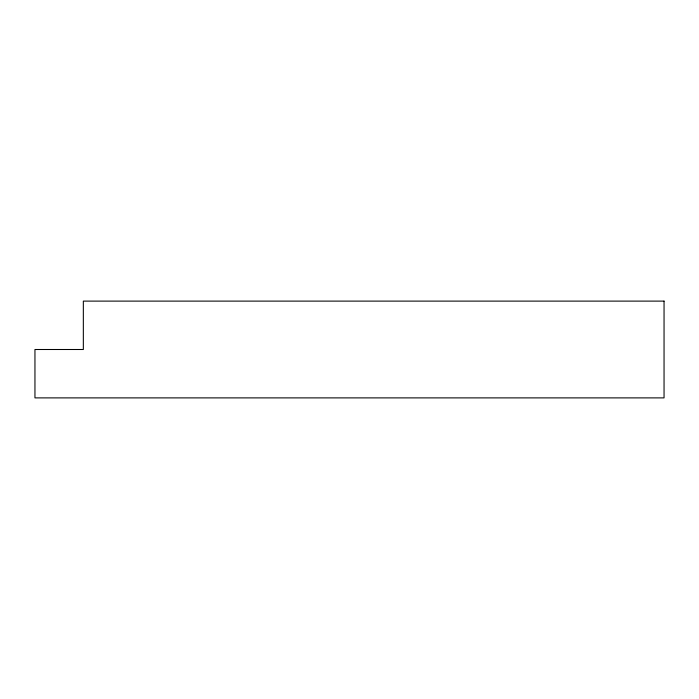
<?xml version="1.0" encoding="UTF-8"?>
<svg xmlns="http://www.w3.org/2000/svg" width="699" height="699" viewBox="0 0 699 699"><rect width="100%" height="100%" fill="white"/><g stroke="black" fill="none" stroke-linecap="round" stroke-linejoin="round"><path stroke-width="1.05" d="M664.05 301.112L83.338 301.112L83.338 349.5L34.95 349.5L34.95 397.888L664.05 397.888L664.05 301.112"/></g></svg>
